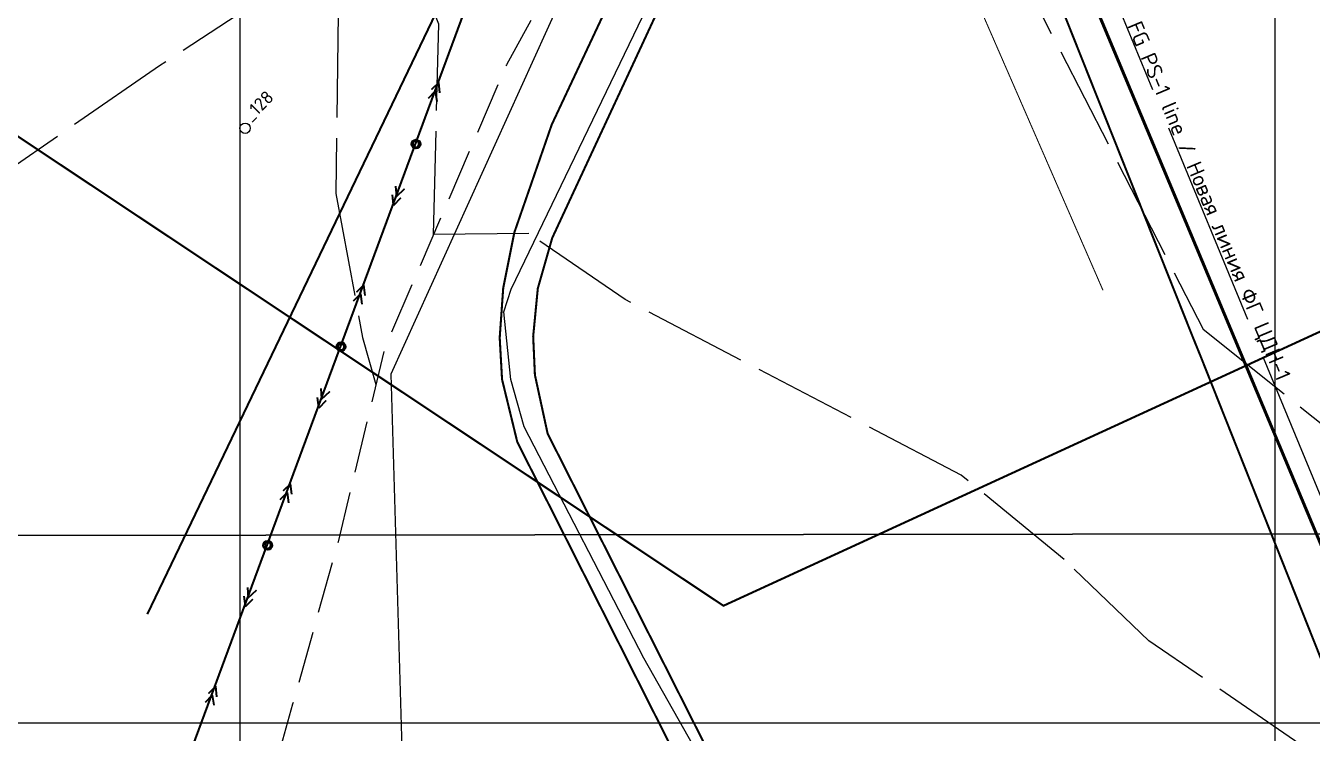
# Model space of a CAD drawing. Header units: millimetres. Extents: x 519 to 9564855, y -810 to 5021775.
# Drawn here: x 9527793 to 9529036, y 4997990 to 4998673 of the extents above; entities that cross this region are included whole.
import ezdxf

# ---------------------------------------------------------------- set-up
doc = ezdxf.new("R2010")
doc.units = ezdxf.units.MM
doc.header["$LTSCALE"] = 2
doc.header["$MEASUREMENT"] = 0
doc.header["$PDMODE"] = 2
doc.header["$PDSIZE"] = 5
for name, pattern in [('92051501$0$GROUND1', [60, 50, -10]), ('92051501$0$GROUND2', [35, 25, -10]), ('DASHED', [0.75, 0.5, -0.25]), ('DASHED2', [9.525, 6.35, -3.175])]:
    doc.linetypes.add(name, pattern=pattern)
for name, color, linetype in [('0_ANNOT_Dimensions', 7, 'Continuous'), ('FIBERGLASS', 212, 'Continuous'), ('GRID_PULKOVO', 7, 'Continuous'), ('OilColl&Flowlines', 3, 'Continuous'), ('OLD WELLS(dr.bfr2000)', 24, 'Continuous'), ('PPLINE_WAT', 7, 'WTR_LINE'), ('ROAD_FIELD', 255, '92051501$0$GROUND2'), ('МГ-земельный участок', 7, 'Continuous')]:
    doc.layers.add(name, color=color, linetype=linetype)
for name, color, linetype, lineweight in [('PPLINE_GAS', 4, 'GAS_LINE', 30), ('Новый водовод', 5, 'g_122_vpr', 30), ('СНГ_трубопроводы', 244, 'Continuous', 50), ('Электро', 1, 'Continuous', 30), ('Электроснаб', 1, 'Continuous', 18), ('Электроснабжене', 1, 'Continuous', 18)]:
    doc.layers.add(name, color=color, linetype=linetype, lineweight=lineweight)
doc.styles.add('92051501$0$STANDARD', font='simplex.shx')
doc.styles.add('Elect', font='isocpeur.ttf')
doc.styles.add('Line_GUGK', font='')
doc.styles.get("Standard").update_dxf_attribs({"font": 'isocpeur.ttf', "width": 0.5})
doc.styles.get('Line_GUGK').set_extended_font_data('Bm431', italic=True)
doc.linetypes.add('g_122_vpr', pattern='A,2,-2,3,-0.6,["Впр",Line_GUGK,S=2,R=0,X=0,Y=-1],-6.4,3,-2,8,-2,8,-2,6', length=45)
doc.linetypes.add('GAS_LINE', pattern='A,0.5,-0.2,["G",92051501$0$STANDARD,S=0.1,R=0,X=-0.1,Y=-0.05],-0.05', length=0.75)
doc.linetypes.add('OIL_LINE', pattern='A,0.5,-0.2,["O",92051501$0$STANDARD,S=0.1,R=0,X=-0.1,Y=-0.05],-0.05', length=0.75)
doc.linetypes.add('WTR_LINE', pattern='A,0.5,-0.2,["W",92051501$0$STANDARD,S=0.1,R=0,X=-0.1,Y=-0.05],-0.05', length=0.75)
doc.dimstyles.new('ISO-25', dxfattribs={"dimtxt": 15, "dimasz": 10, "dimexe": 5, "dimexo": 5, "dimgap": 5, "dimtad": 1, "dimtxsty": 'Standard', "dimblk": 'OBLIQUE', "dimcen": 50, "dimadec": 0, "dimazin": 0, "dimtfac": 1, "dimtmove": 0, "dimatfit": 3, "dimfxl": 0, "dimarcsym": 0})

# ---------------------------------------------------------------- blocks, each defined once
blk = doc.blocks.new('_Oblique')
at = {"color": 0, "linetype": 'ByBlock', "lineweight": -2}
blk.add_line((-0.5, -0.5), (0.5, 0.5), dxfattribs=at)
blk = doc.blocks.new('*D111')
at = {"layer": '0_ANNOT_Dimensions', "color": 0, "lineweight": -2, "transparency": 16777216}
for p, q in [((9540956.6, 4998200.1), (9521531.3, 4998171.8)), ((9540956.6, 4998203), (9540956.6, 4998205.1)), ((9521531.3, 4998174.7), (9521531.3, 4998176.8))]:
    blk.add_line(p, q, dxfattribs=at)
at = {"layer": 'DEFPOINTS', "color": 0, "linetype": 'ByBlock', "lineweight": 25, "transparency": 16777216}
for p in [(9540956.6, 4998198), (9521531.3, 4998171.8), (9521531.3, 4998169.7)]:
    blk.add_point(p, dxfattribs=at)
at = {"layer": '0_ANNOT_Dimensions', "color": 0, "linetype": 'ByBlock', "lineweight": -2, "transparency": 16777216, "xscale": 10, "yscale": 10, "zscale": 10}
for p, rotation in [((9540956.6, 4998200.1), 0.08345723362022996), ((9521531.3, 4998171.8), 180.0834572336203)]:
    blk.add_blockref('_Oblique', p, dxfattribs=dict(at, rotation=rotation))
at = {"layer": '0_ANNOT_Dimensions', "color": 0, "linetype": 'ByBlock', "lineweight": 25, "transparency": 16777216, "insert": (9531243.9, 4998199.9), "char_height": 15, "attachment_point": 5, "rotation": 0.0835, "bg_fill": 3, "box_fill_scale": 1.25, "bg_fill_color": 256, "bg_fill_true_color": 13158600, "bg_fill_transparency": 0}
blk.add_mtext('19425,33', dxfattribs=at)

msp = doc.modelspace()

# ---------------------------------------------------------------- linework, layer by layer
at = {"layer": 'FIBERGLASS', "color": 3, "linetype": 'DASHED', "lineweight": 0, "ltscale": 0.07, "const_width": 3}
msp.add_lwpolyline([(9528010.58, 5000051.16), (9527699.68, 4999386.58), (9528736.56, 4998907.18), (9529366.4667, 4997403.7465)], dxfattribs=at)
at = {"layer": 'FIBERGLASS', "lineweight": 0, "const_width": 2}
for points in [[(9528920.47744, 4998373.22768), (9528783.67104, 4998716.52656), (9528637.06814, 4999059.02785)], [(9528920.47744, 4998373.22768), (9528928.57813, 4998353.30724)], [(9529293.563, 4997441.43798), (9529088.65436, 4997951.20833), (9528928.57813, 4998353.30724)]]:
    msp.add_lwpolyline(points, dxfattribs=at)
at = {"layer": 'GRID_PULKOVO', "lineweight": 0}
for p, q in [((9528000, 5011000), (9528000, 4992000)), ((9529000, 5011000), (9529000, 4992000)), ((9519000, 4998000), (9533000, 4998000))]:
    msp.add_line(p, q, dxfattribs=at)
at = {"layer": 'OilColl&Flowlines', "lineweight": 0, "const_width": 2}
msp.add_lwpolyline([(9528579.33209, 4999169.41544), (9528301.41668, 4998577.79735), (9528265.25677, 4998473.57491), (9528254.51707, 4998419.91029), (9528251.12567, 4998371.89464), (9528253.38646, 4998331.7874), (9528268.09959, 4998271.3442), (9528540.51808, 4997731.87332), (9528741.06935, 4997346.27237)], dxfattribs=at)
at = {"layer": 'OilColl&Flowlines', "linetype": 'OIL_LINE', "lineweight": 0, "const_width": 2}
msp.add_lwpolyline([(9528762.92328, 4997358.98583), (9528297.437, 4998279.355), (9528285.137, 4998336.055), (9528283.47331, 4998373.34937), (9528287.937, 4998419.555), (9528301.837, 4998468.255), (9528524.737, 4998947.655), (9528607.837, 4999157.455), (9528606.637, 4999158.055)], dxfattribs=at)
at = {"layer": 'OLD WELLS(dr.bfr2000)', "lineweight": 0}
msp.add_circle((9528005.1, 4998574.2), 5, dxfattribs=at)
at = {"layer": 'PPLINE_GAS', "linetype": 'GAS_LINE', "lineweight": 0, "ltscale": 20}
for p, q in [((9528262.34, 4998418.98), (9528532.56, 4998980.01)), ((9528254.97, 4998396.87), (9528262.34, 4998418.98)), ((9528261.76, 4998331.63), (9528254.97, 4998396.87)), ((9528274.7, 4998285.8), (9528261.76, 4998331.63)), ((9528390.33, 4998062.6), (9528274.7, 4998285.8)), ((9528631.58, 4997636.78), (9528390.33, 4998062.6))]:
    msp.add_line(p, q, dxfattribs=at)
at = {"layer": 'PPLINE_WAT', "lineweight": 0, "ltscale": 20}
msp.add_lwpolyline([(9528861.91772, 4999915.10427), (9528146.057, 4998336.879), (9528316.42417, 4992547.4023)], dxfattribs=at)
at = {"layer": 'ROAD_FIELD', "linetype": '92051501$0$GROUND1', "lineweight": 0}
for points in [[(9527735.77342, 5000489.6062), (9527715.337, 5000291.455), (9527628.47146, 5000152.08413), (9527556.35048, 5000021.99748), (9527539.137, 4999958.655), (9527572.18193, 4999842.68883), (9527679.337, 4999636.855), (9527925.10141, 4999255.12237), (9528129.137, 4998843.155), (9528095.19815, 4998684.76119), (9528092.837, 4998511.155), (9528118.537, 4998372.255), (9528131.48869, 4998326.79267)], [(9529585.07021, 4999739.68707), (9529094.92907, 4999263.14809), (9528683.32141, 4998861.5256), (9528930.86741, 4998380.17308), (9529141.037, 4998211.955), (9529426.18971, 4997928.22589), (9529598.45821, 4997718.90947)], [(9528451.88812, 4999004.86675), (9528390.137, 4998956.155), (9528309.437, 4998884.155), (9528129.437, 4998769.755), (9527922.537, 4998634.655), (9527779.137, 4998535.455), (9527515.36941, 4998343.87907), (9527230.93133, 4998141.99864), (9527007.537, 4998000.855), (9526806.037, 4997871.855), (9526540.837, 4997599.355), (9526319.737, 4997442.355), (9526097.437, 4997309.355), (9526017.01116, 4997250.78917), (9525334.27543, 4996799.24093), (9524964.2843, 4996560.61277), (9524649.07709, 4996367.39764), (9524500.337, 4996305.255), (9524323.837, 4996276.855), (9524238.137, 4996257.255), (9524161.04677, 4996223.95074), (9523984.34338, 4996113.12051), (9523779.80124, 4995914.72078), (9523679.93664, 4995819.72939)], [(9529936.83229, 4997349.36541), (9529848.25573, 4997410.72902), (9529578.44973, 4997538.2587), (9529343.28098, 4997705.8691), (9529128.16542, 4997908.09471), (9528878.41262, 4998079.34881), (9528796.377, 4998157.68844), (9528696.89803, 4998239.34377), (9528372.40159, 4998408.776), (9528279.42795, 4998472.54084), (9528187.10406, 4998471.54786), (9528192.337, 4998674.755), (9528127.73774, 4998836.62462)]]:
    msp.add_lwpolyline(points, dxfattribs=at)
at = {"layer": 'ROAD_FIELD', "lineweight": 0, "flags": 128}
msp.add_lwpolyline([(9528209.6278, 5000198.85992), (9528358.913, 4999720.603), (9528495.611, 4999239.618), (9528468.78553, 4999145.72762), (9528458.04784, 4999047.9576), (9528449.69635, 4998989.534), (9528355.237, 4998813.516), (9528257.61083, 4998635.41573), (9528139.93228, 4998361.91387), (9528094.95551, 4998174.83252), (9528051.089, 4998017.985), (9528022.713, 4997917.376), (9527937.4, 4997724.046), (9528060.736, 4997590.921), (9528161.007, 4997528.155), (9528185.902, 4997533.818), (9528278.7193, 4997547.6119), (9528380.97166, 4997495.30172), (9528516.748, 4997417.364), (9528633.832, 4997289.293), (9528706.309, 4997209.857), (9528808.53826, 4997099.49757), (9528820.71113, 4997063.00208), (9528870.47497, 4996894.98902)], dxfattribs=at)
at = {"layer": 'МГ-земельный участок', "color": 34, "linetype": 'DASHED2', "lineweight": 25, "ltscale": 5, "const_width": 2}
msp.add_lwpolyline([(9522271, 4999525), (9527884, 4997830), (9530104, 4997995), (9529358.40073, 4998522.43877), (9528467.29836, 4998113.15535), (9526935, 4999132), (9522496, 5000315), (9522167.80801, 4999999.48247)], close=True, dxfattribs=at)
at = {"layer": 'Новый водовод', "color": 5, "linetype": 'WTR_LINE', "lineweight": 0, "ltscale": 40, "const_width": 1}
msp.add_lwpolyline([(9528535.17, 4999139.04), (9528556.0735, 4999055.20681), (9528834.00933, 4998417.68603)], dxfattribs=at)
at = {"layer": 'СНГ_трубопроводы', "color": 5, "linetype": '92051501$0$GROUND1', "lineweight": 0, "ltscale": 2}
msp.add_line((9528805.64144, 4998796.53896), (9529833.59135, 4996305.82954), dxfattribs=at)
at = {"layer": 'Электро', "ltscale": 25}
msp.add_line((9528438.65462, 4999204.78753), (9527910.45011, 4998104.94393), dxfattribs=at)
at = {"layer": 'Электро', "ltscale": 0.5}
msp.add_line((9527242.95337, 4996054.73346), (9528388.2214, 4999149.3193), dxfattribs=at)
at = {"layer": 'Электро'}
for p, q in [((9528182.25391, 4998603.15431), (9528188.8731, 4998610.11987)), ((9528192.26961, 4998618.55016), (9528185.08972, 4998611.52344)), ((9528188.8731, 4998610.11987), (9528190.29358, 4998600.17172)), ((9528193.36585, 4998608.45313), (9528192.26961, 4998618.55016)), ((9528148.61651, 4998500.15666), (9528147.43248, 4998510.01708)), ((9528151.68877, 4998508.43806), (9528150.82899, 4998518.44738)), ((9528151.36454, 4998508.28917), (9528159.28068, 4998515.85028)), ((9528148.85297, 4998500.06894), (9528155.70861, 4998506.94677)), ((9528120.00003, 4998422.922), (9528112.82015, 4998415.89528)), ((9528121.09628, 4998412.82497), (9528120.00003, 4998422.922)), ((9528109.98434, 4998407.52615), (9528116.60352, 4998414.49171)), ((9528116.60352, 4998414.49171), (9528118.02401, 4998404.54356)), ((9528079.4192, 4998312.8099), (9528078.55942, 4998322.81922)), ((9528076.34693, 4998304.5285), (9528075.16291, 4998314.38892)), ((9528076.58339, 4998304.44078), (9528083.43904, 4998311.31861)), ((9528079.09496, 4998312.66101), (9528087.01111, 4998320.22212)), ((9528039.09603, 4998215.63695), (9528045.71521, 4998222.60251)), ((9528049.11172, 4998231.0328), (9528041.93184, 4998224.00608)), ((9528045.71521, 4998222.60251), (9528047.1357, 4998212.65436)), ((9528050.20797, 4998220.93577), (9528049.11172, 4998231.0328)), ((9528005.45862, 4998112.6393), (9528004.27459, 4998122.49972)), ((9528008.53089, 4998120.9207), (9528007.6711, 4998130.93002)), ((9528008.20665, 4998120.77181), (9528016.12279, 4998128.33293)), ((9528005.69508, 4998112.55158), (9528012.55072, 4998119.42941)), ((9527976.84458, 4998035.41122), (9527969.6647, 4998028.3845)), ((9527977.94083, 4998025.31419), (9527976.84458, 4998035.41122)), ((9527966.82889, 4998020.01537), (9527973.44807, 4998026.98093)), ((9527973.44807, 4998026.98093), (9527974.86856, 4998017.03278))]:
    msp.add_line(p, q, dxfattribs=at)
for centre in [(9528170.14927, 4998558.92405), (9528097.8797, 4998363.29589), (9528026.99138, 4998171.40669)]:
    msp.add_circle(centre, 4.31715, dxfattribs=at)
for centre, start, end in [((9528170.12649, 4998558.94795), 0.24239053, 180.24239053), ((9528170.12649, 4998558.94795), 180.24239053, 0.24239053), ((9528097.85692, 4998363.31979), 0.24239053, 180.24239053), ((9528097.85692, 4998363.31979), 180.24239053, 0.24239053), ((9528026.9686, 4998171.43059), 0.24239048, 180.24239048), ((9528026.9686, 4998171.43059), 180.24239048, 0.24239048)]:
    msp.add_arc(centre, 3, start, end, dxfattribs=at)
at = {"layer": 'Электроснаб', "color": 1, "linetype": 'ByBlock', "lineweight": 0, "ltscale": 25}
msp.add_line((9528438.65462, 4999204.78753), (9527910.45011, 4998104.94393), dxfattribs=at)
at = {"layer": 'Электроснаб', "color": 1, "linetype": 'ByBlock', "lineweight": 0, "ltscale": 0.5}
msp.add_line((9527242.95337, 4996054.73346), (9528388.2214, 4999149.3193), dxfattribs=at)
at = {"layer": 'Электроснаб', "color": 1, "linetype": 'ByBlock', "lineweight": 0}
for p, q in [((9528182.25391, 4998603.15431), (9528188.8731, 4998610.11987)), ((9528192.26961, 4998618.55016), (9528185.08972, 4998611.52344)), ((9528188.8731, 4998610.11987), (9528190.29358, 4998600.17172)), ((9528193.36585, 4998608.45313), (9528192.26961, 4998618.55016)), ((9528148.61651, 4998500.15666), (9528147.43248, 4998510.01708)), ((9528151.68877, 4998508.43806), (9528150.82899, 4998518.44738)), ((9528151.36454, 4998508.28917), (9528159.28068, 4998515.85028)), ((9528148.85297, 4998500.06894), (9528155.70861, 4998506.94677)), ((9528120.00003, 4998422.922), (9528112.82015, 4998415.89528)), ((9528121.09628, 4998412.82497), (9528120.00003, 4998422.922)), ((9528109.98434, 4998407.52615), (9528116.60352, 4998414.49171)), ((9528116.60352, 4998414.49171), (9528118.02401, 4998404.54356)), ((9528079.4192, 4998312.8099), (9528078.55942, 4998322.81922)), ((9528076.34693, 4998304.5285), (9528075.16291, 4998314.38892)), ((9528076.58339, 4998304.44078), (9528083.43904, 4998311.31861)), ((9528079.09496, 4998312.66101), (9528087.01111, 4998320.22212)), ((9528039.09603, 4998215.63695), (9528045.71521, 4998222.60251)), ((9528049.11172, 4998231.0328), (9528041.93184, 4998224.00608)), ((9528045.71521, 4998222.60251), (9528047.1357, 4998212.65436)), ((9528050.20797, 4998220.93577), (9528049.11172, 4998231.0328)), ((9528005.45862, 4998112.6393), (9528004.27459, 4998122.49972)), ((9528008.53089, 4998120.9207), (9528007.6711, 4998130.93002)), ((9528008.20665, 4998120.77181), (9528016.12279, 4998128.33293)), ((9528005.69508, 4998112.55158), (9528012.55072, 4998119.42941)), ((9527976.84458, 4998035.41122), (9527969.6647, 4998028.3845)), ((9527977.94083, 4998025.31419), (9527976.84458, 4998035.41122)), ((9527966.82889, 4998020.01537), (9527973.44807, 4998026.98093)), ((9527973.44807, 4998026.98093), (9527974.86856, 4998017.03278))]:
    msp.add_line(p, q, dxfattribs=at)
for centre in [(9528170.14927, 4998558.92405), (9528097.8797, 4998363.29589), (9528026.99138, 4998171.40669)]:
    msp.add_circle(centre, 4.31715, dxfattribs=at)
for centre, start, end in [((9528170.12649, 4998558.94795), 0.24239053, 180.24239053), ((9528170.12649, 4998558.94795), 180.24239053, 0.24239053), ((9528097.85692, 4998363.31979), 0.24239053, 180.24239053), ((9528097.85692, 4998363.31979), 180.24239053, 0.24239053), ((9528026.9686, 4998171.43059), 0.24239048, 180.24239048), ((9528026.9686, 4998171.43059), 180.24239048, 0.24239048)]:
    msp.add_arc(centre, 3, start, end, dxfattribs=at)
at = {"layer": 'Электроснабжене', "color": 1, "linetype": 'ByBlock', "lineweight": 0, "ltscale": 25}
msp.add_line((9528438.65462, 4999204.78753), (9527910.45011, 4998104.94393), dxfattribs=at)
at = {"layer": 'Электроснабжене', "color": 1, "linetype": 'ByBlock', "lineweight": 0, "ltscale": 0.5}
msp.add_line((9527242.95337, 4996054.73346), (9528388.2214, 4999149.3193), dxfattribs=at)
at = {"layer": 'Электроснабжене', "color": 1, "linetype": 'ByBlock', "lineweight": 0}
for p, q in [((9528182.25391, 4998603.15431), (9528188.8731, 4998610.11987)), ((9528192.26961, 4998618.55016), (9528185.08972, 4998611.52344)), ((9528188.8731, 4998610.11987), (9528190.29358, 4998600.17172)), ((9528193.36585, 4998608.45313), (9528192.26961, 4998618.55016)), ((9528148.61651, 4998500.15666), (9528147.43248, 4998510.01708)), ((9528151.68877, 4998508.43806), (9528150.82899, 4998518.44738)), ((9528151.36454, 4998508.28917), (9528159.28068, 4998515.85028)), ((9528148.85297, 4998500.06894), (9528155.70861, 4998506.94677)), ((9528120.00003, 4998422.922), (9528112.82015, 4998415.89528)), ((9528121.09628, 4998412.82497), (9528120.00003, 4998422.922)), ((9528109.98434, 4998407.52615), (9528116.60352, 4998414.49171)), ((9528116.60352, 4998414.49171), (9528118.02401, 4998404.54356)), ((9528079.4192, 4998312.8099), (9528078.55942, 4998322.81922)), ((9528076.34693, 4998304.5285), (9528075.16291, 4998314.38892)), ((9528076.58339, 4998304.44078), (9528083.43904, 4998311.31861)), ((9528079.09496, 4998312.66101), (9528087.01111, 4998320.22212)), ((9528039.09603, 4998215.63695), (9528045.71521, 4998222.60251)), ((9528049.11172, 4998231.0328), (9528041.93184, 4998224.00608)), ((9528045.71521, 4998222.60251), (9528047.1357, 4998212.65436)), ((9528050.20797, 4998220.93577), (9528049.11172, 4998231.0328)), ((9528005.45862, 4998112.6393), (9528004.27459, 4998122.49972)), ((9528008.53089, 4998120.9207), (9528007.6711, 4998130.93002)), ((9528008.20665, 4998120.77181), (9528016.12279, 4998128.33293)), ((9528005.69508, 4998112.55158), (9528012.55072, 4998119.42941)), ((9527976.84458, 4998035.41122), (9527969.6647, 4998028.3845)), ((9527977.94083, 4998025.31419), (9527976.84458, 4998035.41122)), ((9527966.82889, 4998020.01537), (9527973.44807, 4998026.98093)), ((9527973.44807, 4998026.98093), (9527974.86856, 4998017.03278))]:
    msp.add_line(p, q, dxfattribs=at)
for centre in [(9528170.14927, 4998558.92405), (9528097.8797, 4998363.29589), (9528026.99138, 4998171.40669)]:
    msp.add_circle(centre, 4.31715, dxfattribs=at)
for centre, start, end in [((9528170.12649, 4998558.94795), 0.24239053, 180.24239053), ((9528170.12649, 4998558.94795), 180.24239053, 0.24239053), ((9528097.85692, 4998363.31979), 0.24239053, 180.24239053), ((9528097.85692, 4998363.31979), 180.24239053, 0.24239053), ((9528026.9686, 4998171.43059), 0.24239048, 180.24239048), ((9528026.9686, 4998171.43059), 180.24239048, 0.24239048)]:
    msp.add_arc(centre, 3, start, end, dxfattribs=at)

# ---------------------------------------------------------------- texts
at = {"layer": 'FIBERGLASS', "color": 0, "lineweight": 0, "style": 'Elect'}
msp.add_text('New FG PS-1 line / Новая линия ФГ ЦДН-1', height=15, rotation=292.84669327, dxfattribs=at).set_placement((9528838.86502, 4998716.58372))
at = {"layer": 'OLD WELLS(dr.bfr2000)', "lineweight": 0, "style": 'Elect'}
msp.add_text(' _128', height=12.5, rotation=44.99999992, dxfattribs=at).set_placement((9528005.1, 4998574.2))

# ---------------------------------------------------------------- next in the draw order: dimensions: what is measured, and where the dimension line sits
at = {"layer": '0_ANNOT_Dimensions', "linetype": 'ByBlock', "lineweight": 25}
dim = msp.add_aligned_dim(p1=(9540956.6, 4998198), p2=(9521531.287, 4998169.705), distance=-2.08809, dimstyle='ISO-25', override={"dimtfill": 1}, dxfattribs=at)
dim.commit()
dim.dimension.update_dxf_attribs({"geometry": '*D111', "text_midpoint": (9531243.92007, 4998199.94057)})

doc.saveas('drawing.dxf')
